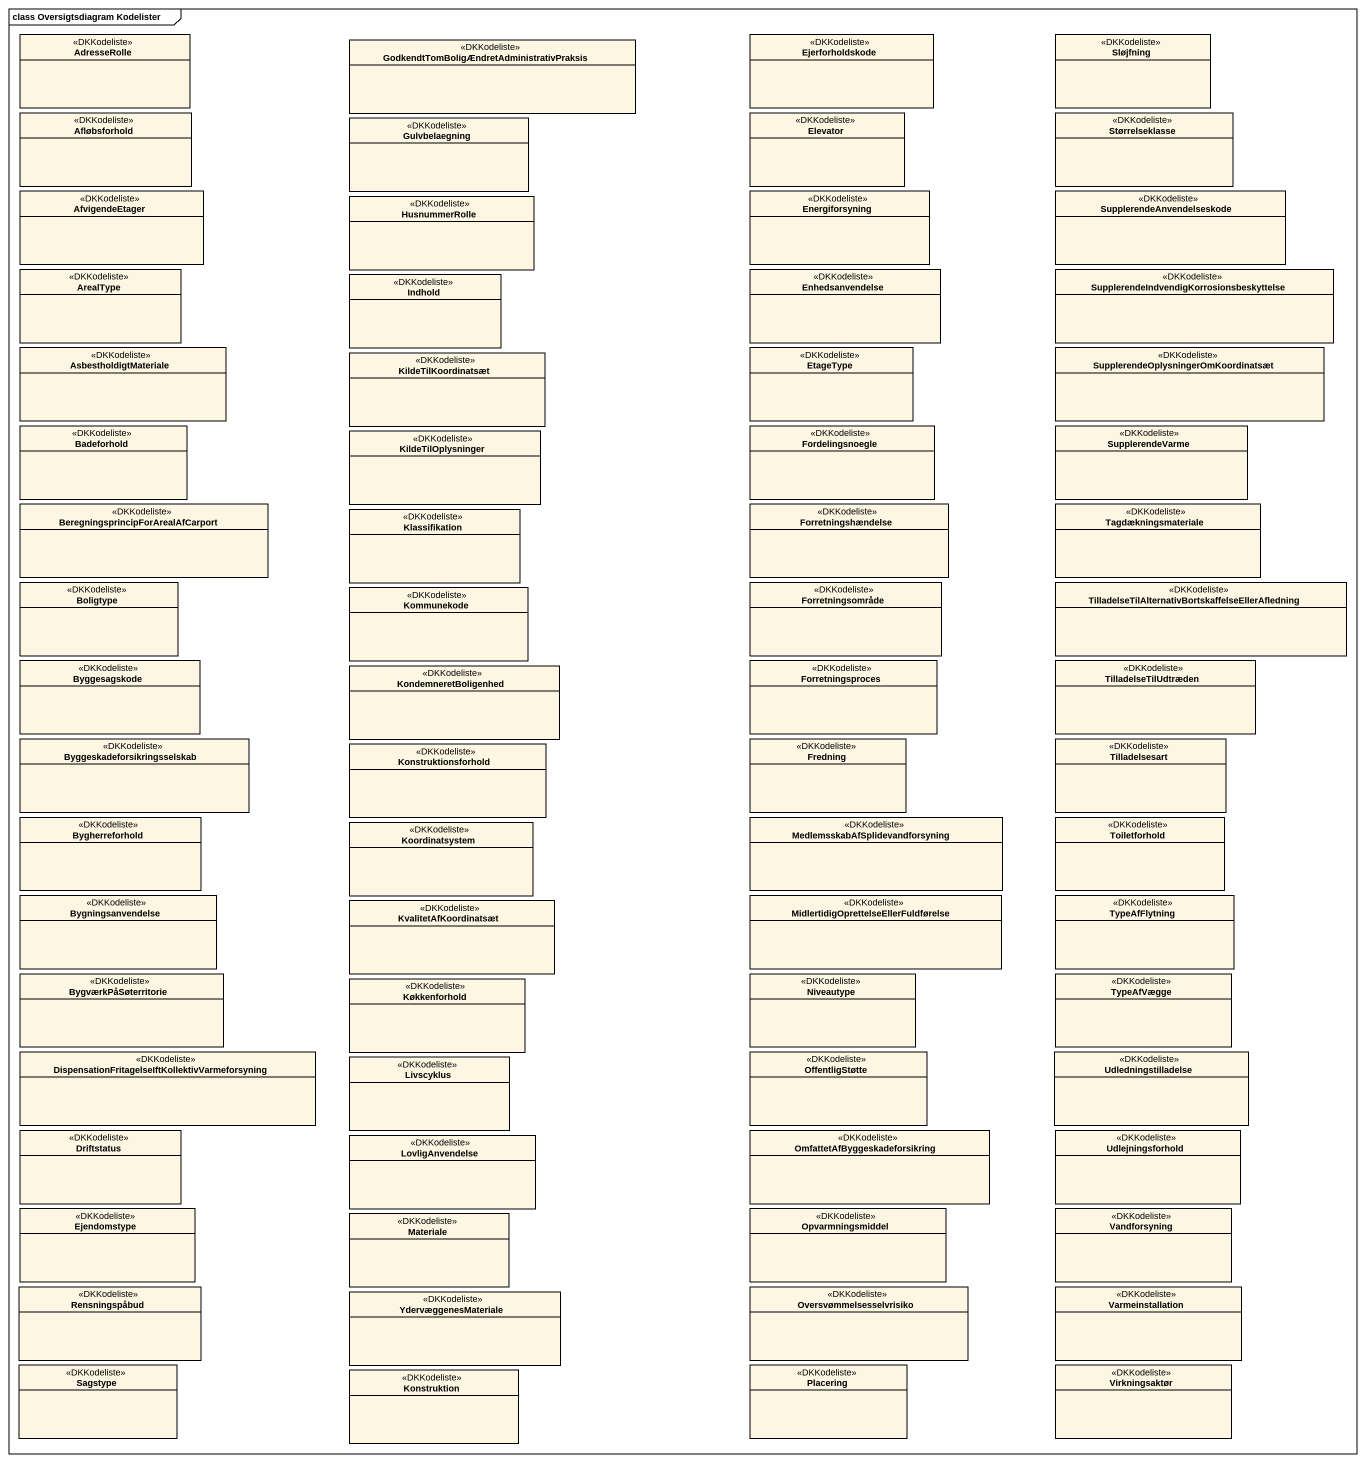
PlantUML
@startuml
mainframe class Oversigtsdiagram Kodelister
hide circle
hide empty members
enum AdresseRolle <<DKKodeliste>>
enum "GodkendtTomBoligÆndretAdministrativPraksis" as GodkendtTomBoligÆndretAdmini <<DKKodeliste>>
enum Ejerforholdskode <<DKKodeliste>>
enum Sløjfning <<DKKodeliste>>
enum Afløbsforhold <<DKKodeliste>>
enum Gulvbelaegning <<DKKodeliste>>
enum Elevator <<DKKodeliste>>
enum Størrelseklasse <<DKKodeliste>>
enum AfvigendeEtager <<DKKodeliste>>
enum HusnummerRolle <<DKKodeliste>>
enum Energiforsyning <<DKKodeliste>>
enum SupplerendeAnvendelseskode <<DKKodeliste>>
enum ArealType <<DKKodeliste>>
enum Indhold <<DKKodeliste>>
enum Enhedsanvendelse <<DKKodeliste>>
enum "SupplerendeIndvendigKorrosionsbeskyttelse" as SupplerendeIndvendigKorrosio <<DKKodeliste>>
enum AsbestholdigtMateriale <<DKKodeliste>>
enum KildeTilKoordinatsæt <<DKKodeliste>>
enum EtageType <<DKKodeliste>>
enum "SupplerendeOplysningerOmKoordinatsæt" as SupplerendeOplysningerOmKoor <<DKKodeliste>>
enum Badeforhold <<DKKodeliste>>
enum KildeTilOplysninger <<DKKodeliste>>
enum Fordelingsnoegle <<DKKodeliste>>
enum SupplerendeVarme <<DKKodeliste>>
enum "BeregningsprincipForArealAfCarport" as BeregningsprincipForArealAfC <<DKKodeliste>>
enum Klassifikation <<DKKodeliste>>
enum Forretningshændelse <<DKKodeliste>>
enum Tagdækningsmateriale <<DKKodeliste>>
enum Boligtype <<DKKodeliste>>
enum Kommunekode <<DKKodeliste>>
enum Forretningsområde <<DKKodeliste>>
enum "TilladelseTilAlternativBortskaffelseEllerAfledning" as TilladelseTilAlternativBorts <<DKKodeliste>>
enum Byggesagskode <<DKKodeliste>>
enum KondemneretBoligenhed <<DKKodeliste>>
enum Forretningsproces <<DKKodeliste>>
enum TilladelseTilUdtræden <<DKKodeliste>>
enum Byggeskadeforsikringsselskab <<DKKodeliste>>
enum Konstruktionsforhold <<DKKodeliste>>
enum Fredning <<DKKodeliste>>
enum Tilladelsesart <<DKKodeliste>>
enum Bygherreforhold <<DKKodeliste>>
enum Koordinatsystem <<DKKodeliste>>
enum "MedlemsskabAfSplidevandforsyning" as MedlemsskabAfSplidevandforsy <<DKKodeliste>>
enum Toiletforhold <<DKKodeliste>>
enum Bygningsanvendelse <<DKKodeliste>>
enum KvalitetAfKoordinatsæt <<DKKodeliste>>
enum "MidlertidigOprettelseEllerFuldførelse" as MidlertidigOprettelseEllerFu <<DKKodeliste>>
enum TypeAfFlytning <<DKKodeliste>>
enum BygværkPåSøterritorie <<DKKodeliste>>
enum Køkkenforhold <<DKKodeliste>>
enum Niveautype <<DKKodeliste>>
enum TypeAfVægge <<DKKodeliste>>
enum "DispensationFritagelseIftKollektivVarmeforsyning" as DispensationFritagelseIftKol <<DKKodeliste>>
enum Livscyklus <<DKKodeliste>>
enum OffentligStøtte <<DKKodeliste>>
enum Udledningstilladelse <<DKKodeliste>>
enum Driftstatus <<DKKodeliste>>
enum LovligAnvendelse <<DKKodeliste>>
enum "OmfattetAfByggeskadeforsikring" as OmfattetAfByggeskadeforsikri <<DKKodeliste>>
enum Udlejningsforhold <<DKKodeliste>>
enum Ejendomstype <<DKKodeliste>>
enum Materiale <<DKKodeliste>>
enum Opvarmningsmiddel <<DKKodeliste>>
enum Vandforsyning <<DKKodeliste>>
enum Rensningspåbud <<DKKodeliste>>
enum YdervæggenesMateriale <<DKKodeliste>>
enum Oversvømmelsesselvrisiko <<DKKodeliste>>
enum Varmeinstallation <<DKKodeliste>>
enum Sagstype <<DKKodeliste>>
enum Placering <<DKKodeliste>>
enum Virkningsaktør <<DKKodeliste>>
enum Konstruktion <<DKKodeliste>>
@enduml
